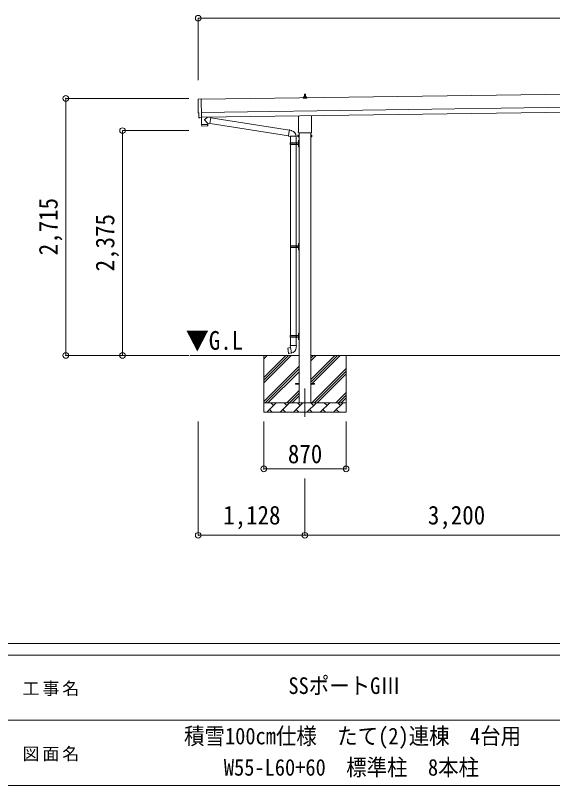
# Model space of a CAD drawing. Units: millimetres at full size, sheet at 1:60. Extents: x -16864 to 16864, y -11640 to 11640.
# Drawn here: x -814 to 4866, y -11640 to -3501 of the extents above; entities that cross this region are included whole.
import ezdxf
from ezdxf.enums import TextEntityAlignment as Align

# ---------------------------------------------------------------- set-up
doc = ezdxf.new("R2010")
doc.units = ezdxf.units.MM
doc.header["$LTSCALE"] = 60
doc.header["$PDMODE"] = 32
doc.header["$PDSIZE"] = 60
doc.linetypes.add('CHAIN1', pattern=[8, 5, -1, 1, -1])
for name, color, linetype, lineweight in [('0-1_Defpoints', 7, 'CHAIN1', 9), ('0-2_TEXT1', 4, 'Continuous', 9), ('0-3_SHAPE', 7, 'Continuous', 9), ('0-7_PARTS2', 7, 'Continuous', 9), ('0-8_TABLE1', 6, 'Continuous', 9), ('0-9_DIM1', 7, 'Continuous', 9), ('F-0', 7, 'Continuous', 9)]:
    doc.layers.add(name, color=color, linetype=linetype, lineweight=lineweight)
doc.styles.add('ＭＳ ゴシック', font='')
doc.styles.get('ＭＳ ゴシック').set_extended_font_data('MS Gothic')

msp = doc.modelspace()

# ---------------------------------------------------------------- linework, layer by layer
at = {"layer": '0-1_Defpoints'}
msp.add_line((2247.05, -7443.97), (2247.05, -7792.97), dxfattribs=at)
at = {"layer": '0-2_TEXT1'}
for p, q in [((6887.12, -4306.28), (1151.66, -4388.22)), ((2229.11, -4375.22), (2229.11, -4367.5)), ((2265.61, -4375.22), (2229.11, -4375.22)), ((2229.49, -4366.72), (2265.23, -4366.72)), ((2229.88, -4366.53), (2236.6, -4364.9)), ((2236.98, -4364.72), (2257.74, -4364.72)), ((2237.36, -4363.93), (2237.36, -4359.72)), ((2238.36, -4359.72), (2256.36, -4359.72)), ((2241.36, -4359.72), (2242.09, -4336.19)), ((2243.09, -4335.22), (2251.64, -4335.22)), ((2252.64, -4336.19), (2253.36, -4359.72)), ((2257.36, -4363.93), (2257.36, -4359.72)), ((2264.85, -4366.53), (2258.13, -4364.9)), ((2265.61, -4375.22), (2265.61, -4367.5)), ((1153.66, -4528.2), (6889.12, -4446.27)), ((1154.37, -4578.2), (6889.84, -4496.26)), ((1134.79, -4582.25), (1127.87, -4581.98)), ((2178.75, -4729.2), (2178.75, -4563.56)), ((2315.35, -4561.61), (2315.35, -4729.2)), ((2173.05, -4767.47), (2173.81, -4766.16)), ((2173.05, -4767.47), (2173.05, -4784.47)), ((2173.05, -4784.47), (2173.81, -4785.79)), ((2180.05, -4771.07), (2173.81, -4771.07)), ((2180.05, -4780.88), (2173.81, -4780.88)), ((2180.05, -4785.79), (2173.81, -4785.79)), ((2177.05, -4737.97), (2177.05, -4732.47)), ((2314.99, -4741.47), (2179.12, -4741.47)), ((2182.55, -4785.17), (2180.05, -4785.17)), ((2184.55, -4741.47), (2184.55, -7593.97)), ((2309.55, -7593.97), (2309.55, -4741.47)), ((2311.55, -4785.17), (2314.05, -4785.17)), ((2314.05, -4771.07), (2320.3, -4771.07)), ((2314.05, -4780.88), (2320.3, -4780.88)), ((2314.05, -4785.79), (2320.3, -4785.79)), ((2317.05, -4732.47), (2317.05, -4737.97)), ((2321.05, -4767.47), (2320.3, -4766.16)), ((2321.05, -4784.47), (2320.3, -4785.79)), ((2321.05, -4767.47), (2321.05, -4784.47)), ((2147.05, -7389.47), (2184.55, -7389.47)), ((2147.05, -7398.47), (2147.05, -7389.47)), ((2147.05, -7389.47), (2184.55, -7389.47)), ((2147.05, -7398.47), (2147.05, -7389.47)), ((2147.05, -7398.47), (2184.55, -7398.47)), ((2147.05, -7398.47), (2184.55, -7398.47)), ((2309.55, -7389.47), (2347.05, -7389.47)), ((2309.55, -7389.47), (2347.05, -7389.47)), ((2309.55, -7398.47), (2347.05, -7398.47)), ((2309.55, -7398.47), (2347.05, -7398.47)), ((2347.05, -7398.47), (2347.05, -7389.47)), ((2347.05, -7398.47), (2347.05, -7389.47))]:
    msp.add_line(p, q, dxfattribs=at)
for points in [[(1120.04, -4385.23), (1151.58, -4383.13), (1154.41, -4580.96)], [(1124.99, -4579.03), (1124.32, -4532.01), (1123.72, -4532.02)], [(1135.53, -4581.96), (1136.19, -4581.32), (1154.43, -4581.97)], [(2180.05, -4785.79), (2180.05, -4766.16), (2173.81, -4766.16)], [(2180.05, -4785.17), (2180.05, -4766.77), (2182.55, -4766.77)], [(2314.05, -4785.17), (2314.05, -4766.77), (2311.55, -4766.77)], [(2314.05, -4785.79), (2314.05, -4766.16), (2320.3, -4766.16)]]:
    msp.add_lwpolyline(points, dxfattribs=at)
for points in [[(2182.55, -4786.47), (2182.55, -4765.47), (2184.55, -4765.47), (2184.55, -4786.47)], [(2311.55, -4786.47), (2311.55, -4765.47), (2309.55, -4765.47), (2309.55, -4786.47)]]:
    msp.add_lwpolyline(points, close=True, dxfattribs=at)
for centre, radius, start, end in [((2230.11, -4367.5), 1, 103.62699, 180), ((2236.36, -4363.93), 1, 283.62699, 0), ((2241.45, -4360.35), 4.13, 90, 171.17633), ((2238.36, -4360.72), 1, 90, 180), ((2243.09, -4336.22), 1, 90, 178.60509), ((2250.7, -4359.72), 4.83, 133.60282, 180), ((2244.03, -4359.72), 4.83, 0, 46.39718), ((2251.64, -4336.22), 1, 1.39491, 90), ((2253.28, -4360.35), 4.13, 8.82367, 90), ((2256.36, -4360.72), 1, 0, 90), ((2258.36, -4363.93), 1, 180, 256.37301), ((2264.61, -4367.5), 1, 0, 76.37301), ((2177.4, -4768.61), 4.34, 145.61575, 214.38425), ((2189.3, -4775.97), 16.24, 162.41205, 197.58795), ((2177.4, -4783.34), 4.34, 145.61575, 214.38425), ((2181.05, -4732.47), 4, 125.09963, 180), ((2181.05, -4737.97), 4, 180, 194.47751), ((2181.05, -4737.97), 4, 194.47751, 241.04498), ((2313.05, -4737.97), 4, 298.95502, 345.52249), ((2313.05, -4732.47), 4, 0, 54.90037), ((2313.05, -4737.97), 4, 345.52249, 0), ((2304.81, -4775.97), 16.24, 342.41205, 17.58795), ((2316.71, -4768.61), 4.34, 325.61575, 34.38425), ((2316.71, -4783.34), 4.34, 325.61575, 34.38425)]:
    msp.add_arc(centre, radius, start, end, dxfattribs=at)
for centre, major_axis, ratio, start_param, end_param in [((1120.24, -4388.22), (-3, -0.04), 0.99863, 4.7647489, 6.2979817), ((-3644.13, -4526.72), (4762.89, 68.04), 0.99863, 6.2686928, 6.2979817), ((1123.65, -4527.62), (-4.41, -0.06), 0.99863, 6.2686928, 7.8539816), ((1127.99, -4578.98), (-2.15, -2.1), 0.9974, 5.5252311, 7.0411395), ((1134.84, -4581.24), (-0.717, -0.7), 0.9974, 0.7579542, 1.5707963)]:
    msp.add_ellipse(centre, major_axis=major_axis, ratio=ratio, start_param=start_param, end_param=end_param, dxfattribs=at)
at = {"layer": '0-3_SHAPE'}
for p, q in [((2184.55, -7093.97), (1030.61, -7093.97)), ((1812.05, -7093.97), (1812.05, -7693.97)), ((1812.05, -7327.46), (2045.54, -7093.97)), ((1812.05, -7355.74), (2073.82, -7093.97)), ((1812.05, -7384.03), (2102.11, -7093.97)), ((1812.05, -7101.18), (1819.26, -7093.97)), ((1812.05, -7129.47), (1847.55, -7093.97)), ((5384.55, -7093.97), (2309.55, -7093.97)), ((2309.55, -7122.8), (2338.38, -7093.97)), ((2309.55, -7151.08), (2366.66, -7093.97)), ((2309.55, -7405.64), (2621.22, -7093.97)), ((2309.55, -7349.07), (2564.65, -7093.97)), ((2309.55, -7377.36), (2592.94, -7093.97)), ((2682.05, -7093.97), (2682.05, -7693.97)), ((1812.05, -7582.02), (2184.55, -7209.52)), ((1828.38, -7593.97), (2184.55, -7237.8)), ((2319.21, -7593.97), (2682.05, -7231.13)), ((1856.66, -7593.97), (2184.55, -7266.08)), ((2347.5, -7593.97), (2682.05, -7259.42)), ((2375.78, -7593.97), (2682.05, -7287.7)), ((2054.65, -7593.97), (2184.55, -7464.07)), ((2573.77, -7593.97), (2682.05, -7485.69)), ((2082.94, -7593.97), (2184.55, -7492.36)), ((2111.22, -7593.97), (2184.55, -7520.64)), ((2602.05, -7593.97), (2682.05, -7513.97)), ((2630.34, -7593.97), (2682.05, -7542.26)), ((1812.05, -7593.97), (2682.05, -7593.97)), ((1843.5, -7693.97), (1943.5, -7593.97)), ((1914.95, -7622.53), (1886.39, -7593.97)), ((1984.92, -7693.97), (2084.92, -7593.97)), ((2056.37, -7622.53), (2027.82, -7593.97)), ((2126.34, -7693.97), (2226.34, -7593.97)), ((2197.79, -7622.53), (2169.24, -7593.97)), ((2267.77, -7693.97), (2367.77, -7593.97)), ((2339.21, -7622.53), (2310.66, -7593.97)), ((2409.19, -7693.97), (2509.19, -7593.97)), ((2480.63, -7622.53), (2452.08, -7593.97)), ((2550.61, -7693.97), (2650.61, -7593.97)), ((2622.05, -7622.53), (2593.5, -7593.97)), ((2682.05, -7693.97), (1812.05, -7693.97)), ((1872.05, -7665.42), (1900.61, -7693.97)), ((2013.48, -7665.42), (2042.03, -7693.97)), ((2154.9, -7665.42), (2183.45, -7693.97)), ((2296.32, -7665.42), (2324.87, -7693.97)), ((2437.74, -7665.42), (2466.29, -7693.97)), ((2579.16, -7665.42), (2607.72, -7693.97))]:
    msp.add_line(p, q, dxfattribs=at)
at = {"layer": '0-8_TABLE1'}
for p, q in [((1119.05, -3531.34), (1119.05, -4185.66)), ((12978.05, -3531.34), (1119.05, -3531.34)), ((-280.95, -4378.68), (1019.75, -4378.68)), ((-280.95, -4378.68), (-280.95, -7093.97)), ((319.05, -4718.97), (1019.75, -4718.97)), ((319.05, -4718.97), (319.05, -7093.97)), ((-280.95, -7093.97), (1019.75, -7093.97)), ((1118.75, -8994.97), (1118.75, -7792.97)), ((1812.05, -8292.97), (1812.05, -7792.97)), ((2682.05, -8292.97), (2682.05, -7792.97)), ((1812.05, -8292.97), (2682.05, -8292.97)), ((2247.05, -8994.97), (2247.05, -8394.97)), ((2247.05, -8994.97), (1118.75, -8994.97)), ((5447.05, -8994.97), (2247.05, -8994.97))]:
    msp.add_line(p, q, dxfattribs=at)
for p in [(1119.05, -3531.34), (1119.05, -3531.34), (-280.95, -4378.68), (319.05, -4718.97), (-280.95, -7093.97), (319.05, -7093.97), (1812.05, -8292.97), (2682.05, -8292.97), (1118.75, -8994.97), (2247.05, -8994.97)]:
    msp.add_point(p, dxfattribs=at)
at = {"layer": '0-9_DIM1'}
for p, q in [((1154.41, -4580.96), (1154.43, -4581.97)), ((1218.86, -4640.26), (1187.99, -4607.16)), ((1215.82, -4577.32), (1188.17, -4599.83)), ((1253.44, -4581.33), (1227.6, -4577.15)), ((1253.44, -4581.33), (1243.27, -4644.21)), ((1253.14, -4583.16), (2083.49, -4715.36)), ((1155.06, -4654.19), (1155.47, -4667.24)), ((1216.05, -4669.32), (1158.51, -4670.15)), ((1159.54, -4653.13), (1159.57, -4654.13)), ((1214.54, -4652.34), (1214.53, -4653.34)), ((1218.86, -4640.26), (1243.27, -4644.21)), ((1218.86, -4640.26), (1219.04, -4652.28)), ((1243.57, -4642.39), (2073.07, -4774.46)), ((2083.81, -4713.55), (2078.28, -4744.91)), ((2083.81, -4713.55), (2084.96, -4711.56)), ((2084.96, -4711.56), (2088.52, -4712.19)), ((2088.52, -4712.19), (2088.93, -4714.54)), ((2103.45, -4717.36), (2105.13, -4718.99)), ((2105.13, -4718.99), (2107.25, -4719.44)), ((2072.75, -4776.28), (2078.28, -4744.91)), ((2072.75, -4776.28), (2073.15, -4778.53)), ((2072.75, -4776.28), (2077.9, -4777.09)), ((2073.15, -4778.53), (2076.71, -4779.16)), ((2076.71, -4779.16), (2077.9, -4777.09)), ((2077.9, -4777.09), (2092.51, -4779.41)), ((2092.51, -4779.41), (2094.71, -4778.42)), ((2155.01, -4778.82), (2093.83, -4778.82)), ((2094.55, -4778.82), (2094.55, -4848.11)), ((2154.55, -4778.82), (2154.55, -4848.11)), ((2091.55, -4850.11), (2141.89, -4850.11)), ((2091.55, -4864.11), (2141.89, -4864.11)), ((2092.55, -4848.11), (2178.55, -4848.11)), ((2092.55, -4848.11), (2092.55, -4850.11)), ((2092.55, -4866.11), (2092.55, -4864.11)), ((2092.55, -4866.11), (2178.55, -4866.11)), ((2094.55, -4847.89), (2094.55, -5934.97)), ((2151.55, -4848.11), (2151.55, -4852.61)), ((2151.55, -4852.61), (2153.55, -4852.61)), ((2151.55, -4866.11), (2151.55, -4861.61)), ((2151.55, -4861.61), (2153.55, -4861.61)), ((2153.55, -4852.61), (2153.55, -4857.11)), ((2153.55, -4861.61), (2153.55, -4857.11)), ((2154.55, -4847.89), (2154.55, -5934.97)), ((2159.55, -4848.11), (2159.55, -4857.11)), ((2159.55, -4852.61), (2162.55, -4852.61)), ((2159.55, -4866.11), (2159.55, -4857.11)), ((2159.55, -4861.61), (2162.55, -4861.61)), ((2162.55, -4852.61), (2162.55, -4857.11)), ((2162.55, -4861.61), (2162.55, -4857.11)), ((2178.25, -4830.96), (2180.3, -4831.96)), ((2178.25, -4878.96), (2180.3, -4879.96)), ((2179.52, -4828.96), (2180.15, -4828.96)), ((2179.52, -4828.96), (2179.52, -4837.26)), ((2179.52, -4837.26), (2180.15, -4837.26)), ((2179.52, -4876.96), (2180.15, -4876.96)), ((2179.52, -4876.96), (2179.52, -4885.26)), ((2180.15, -4828.96), (2180.15, -4837.26)), ((2180.15, -4828.96), (2180.55, -4829.36)), ((2180.15, -4837.26), (2180.55, -4836.86)), ((2180.15, -4876.96), (2180.15, -4885.26)), ((2180.15, -4876.96), (2180.55, -4877.36)), ((2180.3, -4831.96), (2180.91, -4833.11)), ((2180.3, -4879.96), (2180.91, -4881.11)), ((2180.55, -4825.11), (2183.55, -4823.61)), ((2180.55, -4825.11), (2180.55, -4857.11)), ((2180.55, -4829.36), (2180.55, -4836.86)), ((2180.55, -4889.11), (2180.55, -4857.11)), ((2180.55, -4877.36), (2180.55, -4884.86)), ((2183.55, -4823.61), (2183.55, -4857.11)), ((2183.55, -4823.61), (2184.55, -4823.61)), ((2183.55, -4890.61), (2183.55, -4857.11)), ((2184.55, -4823.61), (2184.55, -4857.11)), ((2184.55, -4890.61), (2184.55, -4857.11)), ((2179.52, -4885.26), (2180.15, -4885.26)), ((2180.15, -4885.26), (2180.55, -4884.86)), ((2180.55, -4889.11), (2183.55, -4890.61)), ((2183.55, -4890.61), (2184.55, -4890.61)), ((2094.05, -5936.97), (2144.39, -5936.97)), ((2095.05, -5934.97), (2095.05, -5936.97)), ((2095.05, -5934.97), (2178.55, -5934.97)), ((2154.05, -5934.97), (2154.05, -5939.47)), ((2154.05, -5939.47), (2156.05, -5939.47)), ((2156.05, -5939.47), (2156.05, -5943.97)), ((2162.05, -5934.97), (2162.05, -5943.97)), ((2162.05, -5939.47), (2165.05, -5939.47)), ((2165.05, -5939.47), (2165.05, -5943.97)), ((2178.25, -5917.83), (2180.3, -5918.82)), ((2179.52, -5915.82), (2180.15, -5915.82)), ((2179.52, -5915.82), (2179.52, -5924.12)), ((2179.52, -5924.12), (2180.15, -5924.12)), ((2180.15, -5915.82), (2180.15, -5924.12)), ((2180.15, -5915.82), (2180.55, -5916.22)), ((2180.15, -5924.12), (2180.55, -5923.72)), ((2180.3, -5918.82), (2180.91, -5919.97)), ((2180.55, -5911.97), (2183.55, -5910.47)), ((2180.55, -5911.97), (2180.55, -5943.97)), ((2180.55, -5916.22), (2180.55, -5923.72)), ((2183.55, -5910.47), (2183.55, -5943.97)), ((2183.55, -5910.47), (2184.55, -5910.47)), ((2184.55, -5910.47), (2184.55, -5943.97)), ((2094.05, -5950.97), (2144.39, -5950.97)), ((2094.55, -5952.97), (2094.55, -6884.97)), ((2095.05, -5952.97), (2095.05, -5950.97)), ((2095.05, -5952.97), (2178.55, -5952.97)), ((2154.05, -5952.97), (2154.05, -5948.47)), ((2154.05, -5948.47), (2156.05, -5948.47)), ((2154.55, -5952.97), (2154.55, -6884.97)), ((2156.05, -5948.47), (2156.05, -5943.97)), ((2162.05, -5952.97), (2162.05, -5943.97)), ((2162.05, -5948.47), (2165.05, -5948.47)), ((2165.05, -5948.47), (2165.05, -5943.97)), ((2178.25, -5965.83), (2180.3, -5966.82)), ((2179.52, -5963.82), (2180.15, -5963.82)), ((2179.52, -5963.82), (2179.52, -5972.12)), ((2179.52, -5972.12), (2180.15, -5972.12)), ((2180.15, -5963.82), (2180.15, -5972.12)), ((2180.15, -5963.82), (2180.55, -5964.22)), ((2180.15, -5972.12), (2180.55, -5971.72)), ((2180.3, -5966.82), (2180.91, -5967.97)), ((2180.55, -5975.97), (2180.55, -5943.97)), ((2180.55, -5964.22), (2180.55, -5971.72)), ((2180.55, -5975.97), (2183.55, -5977.47)), ((2183.55, -5977.47), (2183.55, -5943.97)), ((2183.55, -5977.47), (2184.55, -5977.47)), ((2184.55, -5977.47), (2184.55, -5943.97)), ((2091.55, -6886.97), (2141.89, -6886.97)), ((2091.55, -6900.97), (2141.89, -6900.97)), ((2092.55, -6884.97), (2178.55, -6884.97)), ((2092.55, -6884.97), (2092.55, -6886.97)), ((2092.55, -6902.97), (2092.55, -6900.97)), ((2092.55, -6902.97), (2178.55, -6902.97)), ((2094.55, -6902.97), (2094.55, -6987.9)), ((2151.55, -6884.97), (2151.55, -6889.47)), ((2151.55, -6889.47), (2153.55, -6889.47)), ((2151.55, -6902.97), (2151.55, -6898.47)), ((2151.55, -6898.47), (2153.55, -6898.47)), ((2153.55, -6889.47), (2153.55, -6893.97)), ((2153.55, -6898.47), (2153.55, -6893.97)), ((2154.55, -6902.97), (2154.55, -6987.9)), ((2159.55, -6884.97), (2159.55, -6893.97)), ((2159.55, -6889.47), (2162.55, -6889.47)), ((2159.55, -6902.97), (2159.55, -6893.97)), ((2159.55, -6898.47), (2162.55, -6898.47)), ((2162.55, -6889.47), (2162.55, -6893.97)), ((2162.55, -6898.47), (2162.55, -6893.97)), ((2178.25, -6867.83), (2180.3, -6868.82)), ((2178.25, -6915.83), (2180.3, -6916.82)), ((2179.52, -6865.82), (2180.15, -6865.82)), ((2179.52, -6865.82), (2179.52, -6874.12)), ((2179.52, -6874.12), (2180.15, -6874.12)), ((2179.52, -6913.82), (2180.15, -6913.82)), ((2179.52, -6913.82), (2179.52, -6922.12)), ((2180.15, -6865.82), (2180.15, -6874.12)), ((2180.15, -6865.82), (2180.55, -6866.22)), ((2180.15, -6874.12), (2180.55, -6873.72)), ((2180.15, -6913.82), (2180.15, -6922.12)), ((2180.15, -6913.82), (2180.55, -6914.22)), ((2180.3, -6868.82), (2180.91, -6869.97)), ((2180.3, -6916.82), (2180.91, -6917.97)), ((2180.55, -6861.97), (2183.55, -6860.47)), ((2180.55, -6861.97), (2180.55, -6893.97)), ((2180.55, -6866.22), (2180.55, -6873.72)), ((2180.55, -6925.97), (2180.55, -6893.97)), ((2180.55, -6914.22), (2180.55, -6921.72)), ((2183.55, -6860.47), (2183.55, -6893.97)), ((2183.55, -6860.47), (2184.55, -6860.47)), ((2183.55, -6927.47), (2183.55, -6893.97)), ((2184.55, -6860.47), (2184.55, -6893.97)), ((2184.55, -6927.47), (2184.55, -6893.97)), ((2092.7, -6987.9), (2090.55, -6988.68)), ((2090.55, -6988.68), (2090.55, -6992.3)), ((2090.55, -6992.3), (2092.8, -6993.12)), ((2092.7, -6987.9), (2124.55, -6987.9)), ((2092.7, -6987.9), (2092.8, -6993.12)), ((2092.8, -6993.12), (2093.05, -7007.9)), ((2156.4, -6987.9), (2124.55, -6987.9)), ((2158.55, -6992.3), (2156.31, -6993.12)), ((2156.4, -6987.9), (2158.55, -6988.68)), ((2158.55, -6988.68), (2158.55, -6992.3)), ((2179.52, -6922.12), (2180.15, -6922.12)), ((2180.15, -6922.12), (2180.55, -6921.72)), ((2180.55, -6925.97), (2183.55, -6927.47)), ((2183.55, -6927.47), (2184.55, -6927.47)), ((2066.1, -7016.35), (2065.29, -7017.52)), ((2065.29, -7017.52), (2074.91, -7072.08)), ((2093.96, -7011.1), (2066.1, -7016.35)), ((2078.84, -7013.75), (2078.63, -7013.99)), ((2088.93, -7070.99), (2088.65, -7070.84)), ((2093.05, -7007.9), (2094.4, -7009.9)), ((2104.32, -7068.4), (2094.18, -7010.93)), ((2094.21, -7010.1), (2094.21, -7010.81)), ((2094.4, -7009.9), (2094.37, -7009.91)), ((2104.62, -7069.16), (2104.38, -7068.5)), ((2154.74, -7009.84), (2154.67, -7012.01)), ((2156.06, -7007.9), (2154.74, -7009.84))]:
    msp.add_line(p, q, dxfattribs=at)
for points in [[(1154.02, -4581.95), (1155.04, -4653.19), (1219.04, -4652.28)], [(1219.01, -4666.33), (1219.05, -4653.28), (1155.06, -4654.19)], [(2083.81, -4713.55), (2088.93, -4714.54), (2103.45, -4717.36)], [(2178.25, -4835.26), (2180.3, -4834.26), (2180.91, -4833.11)], [(2178.25, -4883.26), (2180.3, -4882.26), (2180.91, -4881.11)], [(2178.25, -5922.12), (2180.3, -5921.12), (2180.91, -5919.97)], [(2178.25, -5970.12), (2180.3, -5969.12), (2180.91, -5967.97)], [(2178.25, -6872.12), (2180.3, -6871.12), (2180.91, -6869.97)], [(2156.4, -6987.9), (2156.31, -6993.12), (2156.06, -7007.9)], [(2178.25, -6920.12), (2180.3, -6919.12), (2180.91, -6917.97)], [(2104.05, -7068.31), (2076.07, -7072.9), (2074.91, -7072.08)], [(2081.08, -7013.53), (2080.8, -7013.38), (2078.84, -7013.75)], [(2091.12, -7070.43), (2090.9, -7070.67), (2088.93, -7070.99)]]:
    msp.add_lwpolyline(points, dxfattribs=at)
for centre, radius, start, end in [((1191.48, -4603.58), 5, 131.47396, 225.79244), ((1158.47, -4667.15), 3, 181.81845, 270.86677), ((1216.01, -4666.32), 3, 270.81845, 359.81845), ((2094.71, -4778.42), 60.3, 359.62495, 78), ((2140.3, -4857.11), 49.25, 171.82876, 180.00002), ((2140.3, -4857.11), 49.25, 180.00002, 188.17127), ((2141.89, -4848.11), 2, 270, 359.99998), ((2141.89, -4866.11), 2, 0.00005, 90.00004), ((2183.85, -4833.11), 6, 136.21765, 223.78235), ((2183.85, -4881.11), 6, 136.21765, 223.78235), ((2178.55, -4846.11), 2, 270, 359.99998), ((2178.55, -4868.11), 2, 0.00005, 90.00004), ((2142.8, -5943.97), 49.25, 171.82876, 180.00002), ((2144.39, -5934.97), 2, 270, 359.99998), ((2183.85, -5919.97), 6, 136.21765, 223.78235), ((2178.55, -5932.97), 2, 270, 359.99998), ((2142.8, -5943.97), 49.25, 180.00002, 188.17127), ((2144.39, -5952.97), 2, 0.00005, 90.00004), ((2183.85, -5967.97), 6, 136.21765, 223.78235), ((2178.55, -5954.97), 2, 0.00005, 90.00004), ((2140.3, -6893.97), 49.25, 171.82876, 180.00002), ((2140.3, -6893.97), 49.25, 180.00002, 188.17127), ((2141.89, -6884.97), 2, 270, 359.99998), ((2141.89, -6902.97), 2, 0.00005, 90.00004), ((2183.85, -6869.97), 6, 136.21765, 223.78235), ((2183.85, -6917.97), 6, 136.21765, 223.78235), ((2178.55, -6882.97), 2, 270, 359.99998), ((2178.55, -6904.97), 2, 0.00005, 90.00004), ((2093.91, -7010.81), 0.3, 280.66842, 0), ((2094.41, -7010.1), 0.2, 100, 180), ((2104.1, -7068.6), 0.3, 20, 99.33158), ((2104.81, -7069.09), 0.2, 200, 279.96938), ((2094.4, -7009.9), 60.3, 279.96938, 358)]:
    msp.add_arc(centre, radius, start, end, dxfattribs=at)
at = {"layer": 'F-0', "color": 5, "lineweight": 5}
for p, q in [((-16864.12, -10140), (16015.88, -10140)), ((-16864.12, -10260), (10682.37, -10260)), ((-6897.63, -10950), (5402.37, -10950)), ((-16864.12, -11640), (16015.88, -11640))]:
    msp.add_line(p, q, dxfattribs=at)

# ---------------------------------------------------------------- texts
at = {"layer": '0-7_PARTS2', "style": 'ＭＳ ゴシック', "width": 0.9}
msp.add_text('▼G.L', height=197.9, dxfattribs=at).set_placement((987.89, -7094.26), align=Align.BOTTOM_LEFT)
at = {"layer": '0-8_TABLE1', "color": 7, "style": 'ＭＳ ゴシック', "width": 0.9}
for s, p in [('2,715', (-308.45, -6036.33)), ('2,375', (291.55, -6206.47))]:
    msp.add_text(s, height=197.9, rotation=90, dxfattribs=at).set_placement(p, align=Align.BOTTOM_LEFT)
for s, p in [('870', (2067.05, -8292.97)), ('1,128', (1382.9, -8939.97)), ('3,200', (3547.05, -8939.97))]:
    msp.add_text(s, height=197.9, dxfattribs=at).set_placement(p, align=Align.BOTTOM_LEFT)
at = {"layer": 'F-0', "style": 'ＭＳ ゴシック', "width": 0.9}
for s, p in [('SSポートGⅢ ', (2072.37, -10725)), ('積雪100cm仕様\u3000たて(2)連棟\u30004台用', (969.87, -11256.91)), ('W55-L60+60\u3000標準柱\u30008本柱', (1389.87, -11587.74))]:
    msp.add_text(s, height=176, dxfattribs=at).set_placement(p, align=Align.BOTTOM_LEFT)
at = {"layer": 'F-0', "char_height": 132, "attachment_point": 7, "style": 'ＭＳ ゴシック'}
for s, insert in [('\\T1.17;工事名', (-739.42, -10695)), ('\\T1.17;図面名', (-739.42, -11385))]:
    msp.add_mtext(s, dxfattribs=dict(at, insert=insert))

doc.saveas('drawing.dxf')
